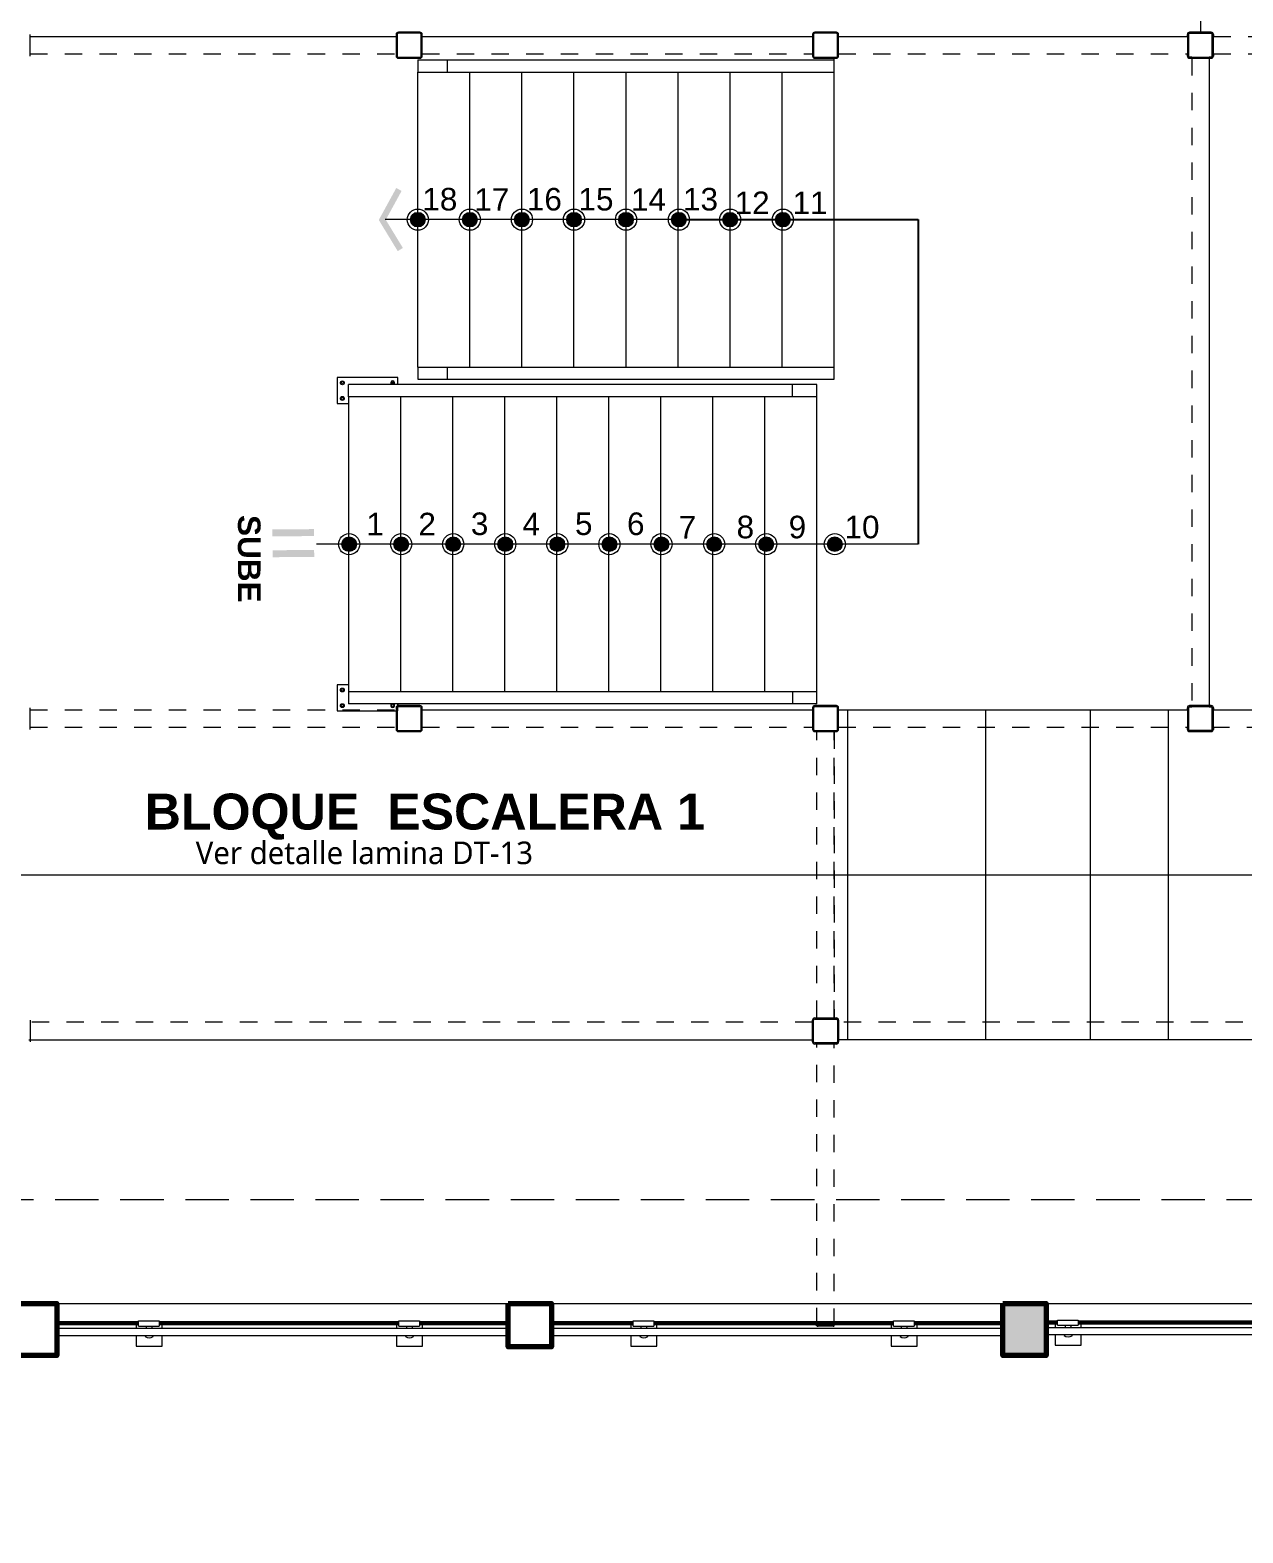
# Model space of a CAD drawing. Header units: metres. Extents: x 28 to 148, y 23 to 113.
# Drawn here: x 123.27 to 130.26, y 46.67 to 55.33 of the extents above; entities that cross this region are included whole.
import ezdxf
from ezdxf.enums import TextEntityAlignment as Align

# ---------------------------------------------------------------- set-up
doc = ezdxf.new("R2010")
doc.units = ezdxf.units.M
doc.linetypes.add('DASHED2', pattern=[0.375, 0.25, -0.125])
doc.linetypes.add('HIDDEN2', pattern=[0.1875, 0.125, -0.0625])
for name, color, linetype, lineweight in [('A-FLOR-HRAL', 11, 'Continuous', 9), ('A-TRAZO', 7, 'Continuous', 5), ('COLUMNAS 50', 32, 'Continuous', 70), ('flechas', 180, 'Continuous', 15), ('GRAFO 0 BLANCO', 7, 'Continuous', 0), ('GRAFO00', 7, 'Continuous', 0), ('Letras El', 9, 'Continuous', 5), ('letras sr', 7, 'Continuous', 5), ('MK-LINEAS GENERALES', 7, 'Continuous', 0), ('proyecciones', 1, 'DASHED2', 5), ('Structural - Bearing_Pen_No__20', 1, 'Continuous', 0), ('TEXTOS-SUBTITULO', 7, 'Continuous', 30)]:
    doc.layers.add(name, color=color, linetype=linetype, lineweight=lineweight)
doc.layers.add('Proyección de Vigueta de metal', color=40, linetype='HIDDEN2')
doc.layers.add('TRANSPARENTE', color=7, linetype='Continuous', true_color=0x949699)
doc.styles.add('Generales', font='trebuc.ttf', dxfattribs={"height": 0.1})
doc.styles.add('TURBO_BASS', font='swisseb.ttf')
doc.styles.add('TURBO_NPT', font='sanssb__.ttf')

# ---------------------------------------------------------------- blocks, each defined once
blk = doc.blocks.new('Barandilla - 50 x 12mm-V85-Nivel 2')
at = {"layer": 'A-FLOR-HRAL'}
for p, q in [((-26.65598413562243, 93.00350822437645), (-88.00000000000932, 93.00350822438354)), ((-88.00000000000932, 93.00350822438354), (-88.00000000001796, 18.21820814453502)), ((34.14173290303831, 93.00350822436941), (13.10426536048715, 93.00350822437184)), ((-88.00000000001796, 18.21820814453502), (-88.0000000000266, -56.56709193536628)), ((24.92408932763253, 2.559974571989083), (25.07591067237265, 33.55960280011573)), ((27.00000000001878, 79.3610483492223), (57.00000000001877, 79.36104834921883)), ((27.00000000001878, 79.3610483492223), (27.00000000000502, -39.6355106011893)), ((57.00000000001877, 79.36104834921883), (57.00000000000501, -39.63551060119276)), ((-88.0000000000266, -56.56709193536628), (-26.6167967153703, -56.56709193537098)), ((13.06507794025701, -56.56709193537402), (34.1417329030423, -56.56709193537563)), ((57.00000000000501, -39.63551060119276), (27.00000000000502, -39.6355106011893))]:
    blk.add_line(p, q, dxfattribs=at)
for centre, radius, start, end in [((-0.5706645103747868, 18.18502156444442), 39.42902882610482, 144.0345375688887, 215.4042522977512), ((-19.28840541889522, -77.8210498320877), 119.8909601388826, 93.5201041311011, 96.3186679859427), ((-18.34714648741117, 114.3698242009999), 119.8909601388827, 285.3047837590424, 291.1568047317177), ((-19.28840541889522, -77.8210498320877), 119.8909601388825, 68.28198513490644, 74.21915454887831), ((-18.34714648741117, 114.3698242009999), 119.8909601388826, 263.1201218806851, 266.0321849932859)]:
    blk.add_arc(centre, radius, start, end, dxfattribs=at)
blk = doc.blocks.new('Barandilla - 50 x 12mm-V8-Nivel 2')
at = {"layer": 'A-FLOR-HRAL'}
for p, q in [((-26.77585938754871, 93.00350822437646), (-88.00000000000932, 93.00350822438354)), ((-88.00000000000932, 93.00350822438354), (-88.00000000001796, 18.21820814453502)), ((34.14173290304679, 93.00350822436941), (13.22414061245579, 93.00350822437183)), ((-88.00000000001796, 18.21820814453502), (-88.0000000000266, -56.56709193536628)), ((24.92408932763253, 2.559974571989083), (25.07591067237265, 33.55960280011573)), ((27.00000000001878, 79.3610483492223), (57.00000000001877, 79.36104834921883)), ((27.00000000001878, 79.3610483492223), (27.00000000000502, -39.6355106011893)), ((57.00000000001877, 79.36104834921883), (57.00000000000501, -39.63551060119276)), ((-88.0000000000266, -56.56709193536628), (-26.77585938754689, -56.56709193537096)), ((13.22414061245902, -56.56709193537402), (34.14173290305077, -56.56709193537563)), ((57.00000000000501, -39.63551060119276), (27.00000000000502, -39.6355106011893))]:
    blk.add_line(p, q, dxfattribs=at)
for centre, radius, start, end in [((-0.5706645103747868, 18.18502156444442), 39.42902882610482, 144.0345375688887, 215.4042522977512), ((-19.28840541889522, -77.8210498320877), 119.8909601388826, 93.58403373800627, 96.3186679859427), ((-18.34714648741117, 114.3698242009999), 119.8909601388826, 285.3761058525774, 291.1568047317177), ((-19.28840541889522, -77.8210498320877), 119.8909601388825, 68.28198513490644, 74.15247126397308), ((-18.34714648741117, 114.3698242009999), 119.8909601388826, 263.1201218806851, 265.9624964592715)]:
    blk.add_arc(centre, radius, start, end, dxfattribs=at)
blk = doc.blocks.new('Barandilla - Barandilla-616930-Nivel 2')
at = {"layer": 'A-FLOR-HRAL'}
for p, q in [((114090.5938314789, 39587.95980151019), (113619.4113429827, 39587.95980151019)), ((114090.5938314789, 39579.95980151019), (113619.4113429827, 39579.95980151019)), ((114090.5938314789, 39578.3998015102), (113619.4113429827, 39578.3998015102)), ((115590.5938314789, 39587.95980151019), (114209.5903904293, 39587.95980151019)), ((115590.5938314789, 39579.95980151018), (114209.5903904293, 39579.95980151019)), ((115590.5938314789, 39578.39980151019), (114209.5903904293, 39578.3998015102)), ((116220.4984166736, 39587.95980151019), (115709.5903904293, 39587.95980151019)), ((116220.4984166736, 39579.95980151018), (115709.5903904293, 39579.95980151018)), ((116220.4984166736, 39578.39980151019), (115709.5903904293, 39578.39980151019)), ((114090.5938314789, 39570.43980151019), (113619.4113429827, 39570.43980151019)), ((116220.4984166737, 39549.52220921964), (113619.4113429828, 39549.52220921966)), ((113619.4113429828, 39509.52220921965), (116220.4984166737, 39509.52220921963)), ((115590.5938314789, 39570.43980151018), (114209.5903904293, 39570.43980151019)), ((116220.4984166736, 39570.43980151018), (115709.5903904293, 39570.43980151018))]:
    blk.add_line(p, q, dxfattribs=at)
at = {"rotation": 89.9999999999998}
for name, p in [('Barandilla - 50 x 12mm-V85-Nivel 2', (114169.9548798281, 39536.29806860715)), ('Barandilla - 50 x 12mm-V8-Nivel 2', (115669.9548798281, 39536.29806860714))]:
    blk.add_blockref(name, p, dxfattribs=at)
blk = doc.blocks.new('Barandilla - 50 x 12mm-V86-Nivel 2')
at = {"layer": 'A-FLOR-HRAL'}
for p, q in [((-26.65608331315879, 93.00350822437645), (-88.00000000000932, 93.00350822438354)), ((-88.00000000000932, 93.00350822438354), (-88.00000000001796, 18.21820814453502)), ((34.14173290303831, 93.00350822436941), (13.10436453804042, 93.00350822437184)), ((-88.00000000001796, 18.21820814453502), (-88.0000000000266, -56.56709193536628)), ((24.92408932763253, 2.559974571989083), (25.07591067237265, 33.55960280011573)), ((27.00000000001878, 79.3610483492223), (57.00000000001877, 79.36104834921883)), ((27.00000000001878, 79.3610483492223), (27.00000000000502, -39.6355106011893)), ((57.00000000001877, 79.36104834921883), (57.00000000000501, -39.63551060119276)), ((-88.0000000000266, -56.56709193536628), (-26.61687829627158, -56.56709193537098)), ((13.06515952114133, -56.56709193537402), (34.14173290304229, -56.56709193537563)), ((57.00000000000501, -39.63551060119276), (27.00000000000502, -39.6355106011893))]:
    blk.add_line(p, q, dxfattribs=at)
for centre, radius, start, end in [((-0.5706645103747868, 18.18502156444442), 39.42902882610482, 144.0345375688887, 215.4042522977512), ((-19.28840541889522, -77.8210498320877), 119.8909601388826, 93.52014873391148, 96.3186679859427), ((-18.34714648741117, 114.3698242009999), 119.8909601388827, 285.3048273326804, 291.1568047317177), ((-19.28840541889522, -77.8210498320877), 119.8909601388825, 68.28198513490644, 74.21910870752379), ((-18.34714648741117, 114.3698242009999), 119.8909601388826, 263.1201218806851, 266.0321429817599)]:
    blk.add_arc(centre, radius, start, end, dxfattribs=at)
blk = doc.blocks.new('Barandilla - Barandilla-617001-Nivel 2')
at = {"layer": 'A-FLOR-HRAL'}
for p, q in [((116941.0971732319, 39587.95980151019), (116470.4984166736, 39587.95980151019)), ((116941.0971732319, 39579.95980151019), (116470.4984166736, 39579.95980151019)), ((116941.0971732319, 39578.3998015102), (116470.4984166736, 39578.3998015102)), ((118441.0971732319, 39587.95980151019), (117060.0937321823, 39587.95980151019)), ((118441.0971732319, 39579.95980151018), (117060.0937321823, 39579.95980151019)), ((118441.0971732319, 39578.39980151019), (117060.0937321823, 39578.3998015102)), ((119070.4180264886, 39587.95980151019), (118560.0937321823, 39587.95980151019)), ((119070.4180264886, 39579.95980151018), (118560.0937321823, 39579.95980151018)), ((119070.4180264886, 39578.39980151019), (118560.0937321823, 39578.39980151019)), ((116941.0971732319, 39570.43980151019), (116470.4984166736, 39570.43980151019)), ((119070.4180264888, 39549.52220921964), (116470.4984166737, 39549.52220921966)), ((116470.4984166737, 39509.52220921965), (119070.4180264888, 39509.52220921963)), ((118441.0971732319, 39570.43980151018), (117060.0937321823, 39570.43980151019)), ((119070.4180264886, 39570.43980151018), (118560.0937321823, 39570.43980151018))]:
    blk.add_line(p, q, dxfattribs=at)
at = {"rotation": 89.9999999999998}
for name, p in [('Barandilla - 50 x 12mm-V86-Nivel 2', (117020.4582215811, 39536.29806860715)), ('Barandilla - 50 x 12mm-V8-Nivel 2', (118520.4582215811, 39536.29806860714))]:
    blk.add_blockref(name, p, dxfattribs=at)
blk = doc.blocks.new('Barandilla - 50 x 12mm-V87-Nivel 2')
at = {"layer": 'A-FLOR-HRAL'}
for p, q in [((-26.75592566503378, 93.00350822437645), (-88.00000000000932, 93.00350822438354)), ((-88.00000000000932, 93.00350822438354), (-88.00000000001796, 18.21820814453502)), ((34.14173290303831, 93.00350822436941), (13.20420688993239, 93.00350822437183)), ((-88.00000000001796, 18.21820814453502), (-88.0000000000266, -56.56709193536628)), ((24.92408932763253, 2.559974571989083), (25.07591067237265, 33.55960280011573)), ((27.00000000001878, 79.3610483492223), (57.00000000001877, 79.36104834921883)), ((27.00000000001878, 79.3610483492223), (27.00000000000502, -39.6355106011893)), ((57.00000000001877, 79.36104834921883), (57.00000000000501, -39.63551060119276)), ((-88.0000000000266, -56.56709193536628), (-26.6990060356264, -56.56709193537097)), ((13.14728726053008, -56.56709193537402), (34.1417329030423, -56.56709193537563)), ((57.00000000000501, -39.63551060119276), (27.00000000000502, -39.6355106011893))]:
    blk.add_line(p, q, dxfattribs=at)
for centre, radius, start, end in [((-0.5706645103747868, 18.18502156444442), 39.42902882610482, 144.0345375688887, 215.4042522977512), ((-19.28840541889522, -77.8210498320877), 119.8909601388826, 93.5650505880127, 96.3186679859427), ((-18.34714648741117, 114.3698242009999), 119.8909601388826, 285.3486943637657, 291.1568047317177), ((-19.28840541889522, -77.8210498320877), 119.8909601388825, 68.28198513490644, 74.17296150067632), ((-18.34714648741117, 114.3698242009999), 119.8909601388826, 263.1201218806851, 265.9898498555262)]:
    blk.add_arc(centre, radius, start, end, dxfattribs=at)
blk = doc.blocks.new('Barandilla - Barandilla-617072-Nivel 2')
at = {"layer": 'A-FLOR-HRAL'}
for p, q in [((119386.4413411098, 39592.95980151018), (119320.4180264886, 39592.95980151018)), ((119386.4413411098, 39584.95980151017), (119320.4180264886, 39584.95980151017)), ((119386.4413411098, 39583.39980151018), (119320.4180264886, 39583.39980151018)), ((119386.4413411098, 39575.43980151017), (119320.4180264886, 39575.43980151017)), ((120886.4413411098, 39592.95980151017), (119505.4379000602, 39592.95980151018)), ((120886.4413411098, 39584.95980151017), (119505.4379000602, 39584.95980151017)), ((120886.4413411098, 39583.39980151017), (119505.4379000602, 39583.39980151018)), ((120886.4413411098, 39575.43980151016), (119505.4379000602, 39575.43980151017)), ((121111.1867524294, 39592.95980151017), (121005.4379000602, 39592.95980151017)), ((121111.1867524294, 39584.95980151017), (121005.4379000602, 39584.95980151017)), ((121111.1867524294, 39583.39980151017), (121005.4379000602, 39583.39980151017)), ((121111.1867524294, 39575.43980151016), (121005.4379000602, 39575.43980151016)), ((121111.1867524296, 39554.52220921964), (119320.4180264888, 39554.52220921964)), ((119320.4180264888, 39514.52220921963), (121111.1867524296, 39514.52220921961))]:
    blk.add_line(p, q, dxfattribs=at)
at = {"rotation": 89.99999999999972}
for name, p in [('Barandilla - 50 x 12mm-V87-Nivel 2', (119465.802389459, 39541.29806860713)), ('Barandilla - 50 x 12mm-V8-Nivel 2', (120965.802389459, 39541.29806860712))]:
    blk.add_blockref(name, p, dxfattribs=at)
blk = doc.blocks.new('SW_CENTERMARKSYMBOL_0')
at = {"color": 0, "linetype": 'Continuous', "lineweight": 0}
for p, q in [((-0.09999999999998899, 0), (-0.1849247999999859, 0)), ((0, 0), (-0.04999999999999449, 0)), ((0, 0.1000000000001), (0, 0.1849247999999859)), ((0, 0), (0, 0.04999999999999449)), ((0, 0), (0, -0.04999999999999449)), ((0, 0), (0.04999999999999449, 0)), ((0.09999999999998899, 0), (0.1849247999999859, 0)), ((0, -0.09999999999998899), (0, -0.1849247999999859))]:
    blk.add_line(p, q, dxfattribs=at)

msp = doc.modelspace()

# ---------------------------------------------------------------- hatches: boundary and pattern name
at = {"layer": 'flechas'}
for points in [[(125.5356266243202, 54.26307712569557, -1), (125.476494199534, 54.20341678689117, -1)], [(125.5358688148217, 54.20365879851731, -1), (125.4762520062859, 54.26283511128456, -1)], [(125.8358688483075, 54.20365879851731, -1), (125.7762520397717, 54.26283511128456, -1)], [(125.835626657806, 54.26307712569557, -1), (125.7764942330198, 54.20341678689117, -1)], [(126.1356267884706, 54.26307712569557, -1), (126.0764943636844, 54.20341678689117, -1)], [(126.1358689789721, 54.20365879851731, -1), (126.0762521704363, 54.26283511128456, -1)], [(126.4356267095877, 54.26307712569557, -1), (126.3764942848015, 54.20341678689117, -1)], [(126.4358689000892, 54.20365879851731, -1), (126.3762520915534, 54.26283511128456, -1)], [(126.7356266311704, 54.26307712569557, -1), (126.6764942063842, 54.20341678689117, -1)], [(126.7358688216718, 54.20365879851731, -1), (126.676252013136, 54.26283511128456, -1)], [(127.0403633885765, 54.26307712569557, -1), (126.9812309637903, 54.20341678689117, -1)], [(127.0406055790779, 54.20365879851731, -1), (126.9809887705421, 54.26283511128456, -1)], [(127.3356266829522, 54.26307712569557, -1), (127.276494258166, 54.20341678689117, -1)], [(127.3358688734536, 54.20365879851731, -1), (127.2762520649179, 54.26283511128456, -1)], [(127.6396304025552, 54.26307712569557, -1), (127.580497977769, 54.20341678689117, -1)], [(127.6398725930567, 54.20365879851731, -1), (127.5802557845209, 54.26283511128456, -1)], [(125.1398913679027, 52.33365876115249, -1), (125.0802745593669, 52.39283507391974, -1)], [(125.1396491774012, 52.39307708833076, -1), (125.080516752615, 52.33341674952635, -1)], [(125.4396491851828, 52.39307708833076, -1), (125.3805167603966, 52.33341674952635, -1)], [(125.4398913756842, 52.33365876115249, -1), (125.3802745671484, 52.39283507391974, -1)], [(125.7396493158474, 52.39307708833076, -1), (125.6805168910612, 52.33341674952635, -1)], [(125.7398915063488, 52.33365876115249, -1), (125.680274697813, 52.39283507391974, -1)], [(126.0398914274659, 52.33365876115249, -1), (125.9802746189301, 52.39283507391974, -1)], [(126.0396492369645, 52.39307708833076, -1), (125.9805168121783, 52.33341674952635, -1)], [(126.3396491585471, 52.39307708833076, -1), (126.2805167337609, 52.33341674952635, -1)], [(126.3398913490486, 52.33365876115249, -1), (126.2802745405128, 52.39283507391974, -1)], [(126.6396492892119, 52.39307708833076, -1), (126.5805168644257, 52.33341674952635, -1)], [(126.6398914797134, 52.33365876115249, -1), (126.5802746711776, 52.39283507391974, -1)], [(126.9396492103289, 52.39307708833076, -1), (126.8805167855427, 52.33341674952635, -1)], [(126.9398914008304, 52.33365876115249, -1), (126.8802745922946, 52.39283507391974, -1)], [(127.2436530491414, 52.39307708833076, -1), (127.1845206243552, 52.33341674952635, -1)], [(127.2438952396428, 52.33365876115249, -1), (127.184278431107, 52.39283507391974, -1)], [(127.5436568201891, 52.39307708833076, -1), (127.4845243954029, 52.33341674952635, -1)], [(127.5438990106906, 52.33365876115249, -1), (127.4842822021548, 52.39283507391974, -1)], [(127.9388976091954, 52.39307708833076, -1), (127.8797651844092, 52.33341674952635, -1)], [(127.9391397996968, 52.33365876115249, -1), (127.879522991161, 52.39283507391974, -1)]]:
    msp.add_hatch(color=256, dxfattribs=at).paths.add_polyline_path(points)
h = msp.add_hatch(color=256, dxfattribs=at)
h.paths.add_polyline_path([(124.6687676006967, 52.28823592291963), (124.6684559729297, 52.3282347087632), (124.9084486899528, 52.33010446607085), (124.9087603158567, 52.29010568020806)])
h.paths.add_polyline_path([(124.6678327192581, 52.40823228047077), (124.6675210952164, 52.44823106635334), (124.9075138122392, 52.45010082366065), (124.9078254362813, 52.41010203777842)])
h = msp.add_hatch(color=256, dxfattribs=at)
h.paths.add_polyline_path([(124.6687676006967, 52.28823592291963), (124.6684559729297, 52.3282347087632), (124.9084486899528, 52.33010446607085), (124.9087603158567, 52.29010568020806)])
h.paths.add_polyline_path([(124.6678327192581, 52.40823228047077), (124.6675210952164, 52.44823106635334), (124.9075138122392, 52.45010082366065), (124.9078254362813, 52.41010203777842)])
at = {"layer": 'GRAFO 0 BLANCO', "true_color": 0x939598}
h = msp.add_hatch(color=252, dxfattribs=at)
h.dxf.hatch_style = 1
h.paths.add_polyline_path([(128.8767266711137, 47.98824644305805), (129.1267266711137, 47.98824644305805), (129.1267266711137, 47.68824644305809), (128.8767266711137, 47.68824644305809)])
h.paths.add_polyline_path([(132.9583954475652, 47.98824644305805), (133.2083954475652, 47.98824644305805), (133.2083954475652, 47.68824644305809), (132.9583954475652, 47.68824644305809)])
h.paths.add_polyline_path([(132.9583387462674, 45.4904911936093), (133.2083387462674, 45.4904911936093), (133.2083387462674, 45.09049119360927), (132.9583387462674, 45.09049119360927)])
h.paths.add_polyline_path([(128.8766680349353, 45.4904911936093), (129.1266680349353, 45.4904911936093), (129.1266680349353, 45.09049119360927), (128.8766680349353, 45.09049119360927)])
at = {"layer": 'GRAFO00'}
msp.add_hatch(color=256, dxfattribs=at).paths.add_polyline_path([(125.3817878506571, 54.41565039667353), (125.4124894543035, 54.39884528942031), (125.3213612438118, 54.23236125497164), (125.4199765444317, 54.07019989333889), (125.3900720937353, 54.0520140779476), (125.2809572107001, 54.23144078232514)])

# ---------------------------------------------------------------- linework, layer by layer
for p, q in [((127.0108158952401, 54.23324695629316), (128.3893878120329, 54.23324695629316)), ((128.3893878120329, 54.23324695629316), (128.3893878120329, 52.36324691892834))]:
    msp.add_line(p, q)
at = {"layer": 'A-TRAZO'}
for p, q in [((128.3893878120328, 54.23324695629316), (125.3177985228274, 54.23324695629316)), ((128.3893878120329, 52.36324691892834), (124.9218210502041, 52.36324691892834))]:
    msp.add_line(p, q, dxfattribs=at)
at = {"layer": 'COLUMNAS 50', "linetype": 'Continuous'}
for points in [[(123.1757199876072, 47.9882464430581), (123.4257199876072, 47.9882464430581), (123.4257199876072, 47.68824644305815), (123.1757199876072, 47.68824644305815), (123.1757199876072, 47.9882464430581)], [(126.0268376983998, 47.9882464430581), (126.2768376983998, 47.9882464430581), (126.2768376983998, 47.7382464430581), (126.0268376983998, 47.7382464430581), (126.0268376983998, 47.9882464430581)], [(128.8767266711137, 47.9882464430581), (129.1267266711137, 47.9882464430581), (129.1267266711137, 47.68824644305815), (128.8767266711137, 47.68824644305815), (128.8767266711137, 47.9882464430581)]]:
    msp.add_lwpolyline(points, dxfattribs=at)
at = {"layer": 'flechas'}
for centre, radius in [((125.5060604119271, 54.23324695629314), 0.06095094523494406), ((125.5060604119271, 54.23324695629314), 0.042), ((125.5060604119271, 54.23324695629314), 0.042), ((125.5060604119271, 54.23324695629314), 0.042), ((125.5060604119271, 54.23324695629314), 0.042), ((125.8060604454129, 54.23324695629314), 0.06095094523494406), ((125.8060604454129, 54.23324695629314), 0.042), ((125.8060604454129, 54.23324695629314), 0.042), ((125.8060604454129, 54.23324695629314), 0.042), ((125.8060604454129, 54.23324695629314), 0.042), ((126.1060605760775, 54.23324695629314), 0.06095094523494406), ((126.1060605760775, 54.23324695629314), 0.042), ((126.1060605760775, 54.23324695629314), 0.042), ((126.1060605760775, 54.23324695629314), 0.042), ((126.1060605760775, 54.23324695629314), 0.042), ((126.4060604971946, 54.23324695629314), 0.06095094523494406), ((126.4060604971946, 54.23324695629314), 0.042), ((126.4060604971946, 54.23324695629314), 0.042), ((126.4060604971946, 54.23324695629314), 0.042), ((126.4060604971946, 54.23324695629314), 0.042), ((126.7060604187773, 54.23324695629314), 0.06095094523494406), ((126.7060604187773, 54.23324695629314), 0.042), ((126.7060604187773, 54.23324695629314), 0.042), ((126.7060604187773, 54.23324695629314), 0.042), ((126.7060604187773, 54.23324695629314), 0.042), ((127.0107971761834, 54.23324695629314), 0.06095094523494406), ((127.0107971761834, 54.23324695629314), 0.042), ((127.0107971761834, 54.23324695629314), 0.042), ((127.0107971761834, 54.23324695629314), 0.042), ((127.0107971761834, 54.23324695629314), 0.042), ((127.3060604705591, 54.23324695629314), 0.06095094523494406), ((127.3060604705591, 54.23324695629314), 0.042), ((127.3060604705591, 54.23324695629314), 0.042), ((127.3060604705591, 54.23324695629314), 0.042), ((127.3060604705591, 54.23324695629314), 0.042), ((127.6100641901621, 54.23324695629314), 0.06095094523494406), ((127.6100641901621, 54.23324695629314), 0.042), ((127.6100641901621, 54.23324695629314), 0.042), ((127.6100641901621, 54.23324695629314), 0.042), ((127.6100641901621, 54.23324695629314), 0.042), ((125.1100829650081, 52.36324691892833), 0.06095094523494406), ((125.1100829650081, 52.36324691892833), 0.042), ((125.1100829650081, 52.36324691892833), 0.042), ((125.1100829650081, 52.36324691892833), 0.042), ((125.1100829650081, 52.36324691892833), 0.042), ((125.4100829727897, 52.36324691892833), 0.06095094523494406), ((125.4100829727897, 52.36324691892833), 0.042), ((125.4100829727897, 52.36324691892833), 0.042), ((125.4100829727897, 52.36324691892833), 0.042), ((125.4100829727897, 52.36324691892833), 0.042), ((125.7100831034543, 52.36324691892833), 0.06095094523494406), ((125.7100831034543, 52.36324691892833), 0.042), ((125.7100831034543, 52.36324691892833), 0.042), ((125.7100831034543, 52.36324691892833), 0.042), ((125.7100831034543, 52.36324691892833), 0.042), ((126.0100830245714, 52.36324691892833), 0.06095094523494406), ((126.0100830245714, 52.36324691892833), 0.042), ((126.0100830245714, 52.36324691892833), 0.042), ((126.0100830245714, 52.36324691892833), 0.042), ((126.0100830245714, 52.36324691892833), 0.042), ((126.310082946154, 52.36324691892833), 0.06095094523494406), ((126.310082946154, 52.36324691892833), 0.042), ((126.310082946154, 52.36324691892833), 0.042), ((126.310082946154, 52.36324691892833), 0.042), ((126.310082946154, 52.36324691892833), 0.042), ((126.6100830768188, 52.36324691892833), 0.06095094523494406), ((126.6100830768188, 52.36324691892833), 0.042), ((126.6100830768188, 52.36324691892833), 0.042), ((126.6100830768188, 52.36324691892833), 0.042), ((126.6100830768188, 52.36324691892833), 0.042), ((126.9100829979358, 52.36324691892833), 0.06095094523494406), ((126.9100829979358, 52.36324691892833), 0.042), ((126.9100829979358, 52.36324691892833), 0.042), ((126.9100829979358, 52.36324691892833), 0.042), ((126.9100829979358, 52.36324691892833), 0.042), ((127.2140868367483, 52.36324691892833), 0.06095094523494406), ((127.2140868367483, 52.36324691892833), 0.042), ((127.2140868367483, 52.36324691892833), 0.042), ((127.2140868367483, 52.36324691892833), 0.042), ((127.2140868367483, 52.36324691892833), 0.042), ((127.514090607796, 52.36324691892833), 0.06095094523494406), ((127.514090607796, 52.36324691892833), 0.042), ((127.514090607796, 52.36324691892833), 0.042), ((127.514090607796, 52.36324691892833), 0.042), ((127.514090607796, 52.36324691892833), 0.042), ((127.9093313968023, 52.36324691892833), 0.06095094523494406), ((127.9093313968023, 52.36324691892833), 0.042), ((127.9093313968023, 52.36324691892833), 0.042), ((127.9093313968023, 52.36324691892833), 0.042), ((127.9093313968023, 52.36324691892833), 0.042)]:
    msp.add_circle(centre, radius, dxfattribs=at)
at = {"layer": 'GRAFO 0 BLANCO'}
for p, q in [((123.2710829834327, 55.28824709684179), (125.3810829665066, 55.28824709684179)), ((125.5310829446818, 55.28824709684179), (127.7810829153331, 55.28824709684179)), ((127.9310830127175, 55.28824709684179), (129.9410830302095, 55.28824709684179)), ((130.0660830318903, 55.16324709516047), (130.0660830318903, 51.42694693410161)), ((125.5310829446818, 51.40824693022611), (127.7810829153331, 51.40824693022611)), ((127.9310830127175, 51.40824693022611), (129.9473830028284, 51.40824693022611)), ((130.0847831549751, 51.40824693022611), (133.261082769678, 51.40824693022611)), ((122.9322243290291, 50.45824686976776), (133.7631417315661, 50.45824686976776)), ((123.2647828916046, 49.50824680930899), (127.7810829153331, 49.50824680930899)), ((133.261082769678, 49.50824680930899), (127.9310830127175, 49.50824680930898))]:
    msp.add_line(p, q, dxfattribs=at)
at = {"layer": 'GRAFO 0 BLANCO', "color": 251, "true_color": 0x636466}
for p, q in [((127.9826555915741, 51.40824693022611), (127.9826555915741, 49.50824680930899)), ((128.7773353629387, 51.40824693022611), (128.7773353629387, 49.50824680930899)), ((129.3802274154749, 51.40824693022611), (129.3802274154749, 49.50824680930899)), ((129.8311241031476, 51.40824693022611), (129.8311241031476, 49.50824680930899))]:
    msp.add_line(p, q, dxfattribs=at)
at = {"layer": 'GRAFO 0 BLANCO'}
msp.add_lwpolyline([(93.26644945877234, 47.9882464430581), (133.208395447565, 47.9882464430581), (133.2083387419155, 38.99633395044057), (93.26642275851219, 38.9963339504308), (93.26644945877234, 47.9882464430581)], dxfattribs=at)
at = {"layer": 'GRAFO00', "color": 252, "linetype": 'DASHED2', "lineweight": 0}
msp.add_lwpolyline([(92.66642275866235, 48.58824644306802), (133.8083687474553, 48.58824644306802), (133.8083687474553, 38.29633395044053), (92.66642275866235, 38.29633395044053)], close=True, dxfattribs=at)
at = {"layer": 'MK-LINEAS GENERALES', "color": 7, "linetype": 'Continuous'}
for p, q in [((123.2710829834327, 55.17584704039868), (123.2710829834327, 55.300647008889)), ((125.3810829665066, 55.300647008889), (125.3810829665066, 55.19464706086907)), ((125.3873829689278, 55.300647008889), (125.3873829689278, 55.19464706086907)), ((125.518482999444, 55.31324695412641), (125.393682971349, 55.31324695412641)), ((125.518482999444, 55.30694698150793), (125.393682971349, 55.30694698150793)), ((125.5247829720628, 55.17584704039868), (125.5247829720628, 55.300647008889)), ((125.5310829446818, 55.17584704039868), (125.5310829446818, 55.300647008889)), ((127.7810829153331, 55.300647008889), (127.7810829153331, 55.19464706086907)), ((127.787382887952, 55.300647008889), (127.787382887952, 55.19464706086907)), ((127.9184830674798, 55.31324695412641), (127.7936830989894, 55.31324695412641)), ((127.9184830674798, 55.30694698150793), (127.7936830989894, 55.30694698150793)), ((127.9247830400986, 55.17584704039868), (127.9247830400986, 55.300647008889)), ((127.9310830127175, 55.17584704039868), (127.9310830127175, 55.300647008889)), ((129.9410830302095, 55.28824709684179), (129.9410830302095, 55.300647008889)), ((129.9473830028284, 55.28824709684179), (129.9473830028284, 55.300647008889)), ((129.9536829754473, 55.31324695412641), (130.0784831823561, 55.31324695412641)), ((129.9536829754473, 55.30694698150793), (130.0784831823561, 55.30694698150793)), ((130.0847831549751, 55.300647008889), (130.0847831549751, 55.28824709684179)), ((130.0910831275939, 55.300647008889), (130.0910831275939, 55.28824709684179)), ((125.3810829665066, 55.19464706086907), (125.3810829665066, 55.17584704039868)), ((125.3873829689278, 55.19464706086907), (125.3873829689278, 55.17584704039868)), ((125.393682971349, 55.1695470677798), (125.518482999444, 55.1695470677798)), ((125.393682971349, 55.16324709516047), (125.518482999444, 55.16324709516047)), ((127.7810829153331, 55.19464706086907), (127.7810829153331, 55.17584704039868)), ((127.787382887952, 55.19464706086907), (127.787382887952, 55.17584704039868)), ((127.7936830989894, 55.1695470677798), (127.9184830674798, 55.1695470677798)), ((127.7936830989894, 55.16324709516047), (127.9184830674798, 55.16324709516047)), ((129.9410830302095, 55.17584704039868), (129.9410830302095, 55.18824695244595)), ((129.9473830028284, 55.17584704039868), (129.9473830028284, 55.18824695244595)), ((129.9660831259131, 55.1695470677798), (129.9536829754473, 55.1695470677798)), ((129.9660831259131, 55.16324709516047), (129.9536829754473, 55.16324709516047)), ((130.0784831823561, 55.1695470677798), (130.0660830318903, 55.1695470677798)), ((130.0784831823561, 55.16324709516047), (130.0660830318903, 55.16324709516047)), ((130.0847831549751, 55.18824695244595), (130.0847831549751, 55.17584704039868)), ((130.0910831275939, 55.18824695244595), (130.0910831275939, 55.17584704039868)), ((125.5060604374845, 53.38324666857898), (125.5060604374845, 55.08324685833114)), ((125.5060829681873, 55.08324685833114), (125.5060604374845, 55.08324685833114)), ((125.5060829681873, 55.15324686614444), (125.5060829681873, 55.08324685833114)), ((125.5060829681873, 55.15324686614444), (125.6760829871627, 55.15324686614444)), ((125.5060829681873, 55.08324685833114), (125.6760829871627, 55.08324685833114)), ((125.6760829871627, 55.08324685833114), (125.6760829871627, 55.15324686614444)), ((125.6760829871627, 55.15324686614444), (127.9060832360727, 55.15324686614444)), ((125.6760829871627, 55.08324685833114), (127.9060832360727, 55.08324685833114)), ((125.8060604709702, 53.38324666857898), (125.8060604709702, 55.08324685833114)), ((125.8060642260874, 53.38324666857898), (125.8060642260874, 55.08324685833114)), ((126.1060642595731, 53.38324666857898), (126.1060642595731, 55.08324685833114)), ((126.1060680146903, 53.38324666857898), (126.1060680146903, 55.08324685833114)), ((126.4060680481758, 53.38324666857898), (126.4060680481758, 55.08324685833114)), ((126.406071803293, 53.38324666857898), (126.406071803293, 55.08324685833114)), ((126.7060718367787, 53.38324666857898), (126.7060718367787, 55.08324685833114)), ((126.7060755918959, 53.38324666857898), (126.7060755918959, 55.08324685833114)), ((127.0060756253814, 53.38324666857898), (127.0060756253814, 55.08324685833114)), ((127.0060793804986, 53.38324666857898), (127.0060793804986, 55.08324685833114)), ((127.3060794139843, 53.38324666857898), (127.3060794139843, 55.08324685833114)), ((127.3060831691015, 53.38324666857898), (127.3060831691015, 55.08324685833114)), ((127.606083202587, 53.38324666857898), (127.606083202587, 55.08324685833114)), ((127.9060832360727, 55.08324685833114), (127.9060832360727, 55.15324686614444)), ((127.9060832360727, 53.38324666857898), (127.9060832360727, 55.08324685833114)), ((125.5060829681873, 53.38324666857898), (125.5060604374845, 53.38324666857898)), ((125.5060829681873, 53.38324666857898), (125.5060829681873, 53.31324666076569)), ((125.5060829681873, 53.38324666857898), (125.6760829871627, 53.38324666857898)), ((125.6760829871627, 53.31324666076569), (125.6760829871627, 53.38324666857898)), ((125.6760829871627, 53.38324666857898), (127.9060832360727, 53.38324666857898)), ((127.9060832360727, 53.31324666076569), (127.9060832360727, 53.38324666857898)), ((125.0410829658088, 53.32324691783001), (125.0410829658088, 53.17324693965517)), ((125.3910829148836, 53.32324691783001), (125.0410829658088, 53.32324691783001)), ((125.1060829563512, 53.21324693383515), (125.1060829563512, 53.28324692365005)), ((127.6660825838687, 53.28324692365005), (125.1060829563512, 53.28324692365005)), ((125.3910829148836, 53.28324692365005), (125.3910829148836, 53.32324691783001)), ((125.5060829681873, 53.31324666076569), (125.6760829871627, 53.31324666076569)), ((125.6760829871627, 53.31324666076569), (127.9060832360727, 53.31324666076569)), ((127.6660825838687, 53.21324693383515), (127.6660825838687, 53.28324692365005)), ((127.8060825634986, 53.28324692365005), (127.6660825838687, 53.28324692365005)), ((127.8060825634986, 53.21324693383515), (127.8060825634986, 53.28324692365005)), ((125.0410829658088, 53.17324693965517), (125.1060829563512, 53.17324693965517)), ((125.1060829563512, 53.21324693383515), (125.1060829563512, 51.51324718118688)), ((125.4060829127011, 53.21324693383515), (125.1060829563512, 53.21324693383515)), ((125.4060829127011, 53.21324693383515), (125.4062208437153, 53.21324693383515)), ((125.4060829127011, 53.21324693383515), (125.4060829127011, 51.51324718118688)), ((125.7058389893477, 53.21324693383515), (125.4062208437153, 53.21324693383515)), ((125.7058389893477, 53.21324693383515), (125.7059769203624, 53.21324693383515)), ((125.7058389893477, 53.21324693383515), (125.7058389893477, 51.51324718118688)), ((126.0055950659948, 53.21324693383515), (125.7059769203624, 53.21324693383515)), ((126.0055950659948, 53.21324693383515), (126.0055950659948, 51.51324718118688)), ((126.0055950659948, 53.21324693383515), (126.0057329970091, 53.21324693383515)), ((126.3053511426415, 53.21324693383515), (126.0057329970091, 53.21324693383515)), ((126.3053511426415, 53.21324693383515), (126.3053511426415, 51.51324718118688)), ((126.3053511426415, 53.21324693383515), (126.305489073656, 53.21324693383515)), ((126.6051072192886, 53.21324693383515), (126.305489073656, 53.21324693383515)), ((126.6051072192886, 53.21324693383515), (126.6052451503031, 53.21324693383515)), ((126.6051072192886, 53.21324693383515), (126.6051072192886, 51.51324718118688)), ((126.9048632959352, 53.21324693383515), (126.6052451503031, 53.21324693383515)), ((126.9048632959352, 53.21324693383515), (126.9048632959352, 51.51324718118688)), ((126.9048632959352, 53.21324693383515), (126.9050012269497, 53.21324693383515)), ((127.2046193725823, 53.21324693383515), (126.9050012269497, 53.21324693383515)), ((127.2046193725823, 53.21324693383515), (127.2046193725823, 51.51324718118688)), ((127.2046193725823, 53.21324693383515), (127.2047573035966, 53.21324693383515)), ((127.5043754492292, 53.21324693383515), (127.2047573035966, 53.21324693383515)), ((127.5043754492292, 53.21324693383515), (127.5045133802435, 53.21324693383515)), ((127.5043754492292, 53.21324693383515), (127.5043754492292, 51.51324718118688)), ((127.6660825838687, 53.21324693383515), (127.5045133802435, 53.21324693383515)), ((127.8060825634986, 53.21324693383515), (127.6660825838687, 53.21324693383515)), ((127.8043754055789, 53.21324693383515), (127.8043754055789, 51.51324718118688)), ((125.0410829658088, 51.55324717536686), (125.0410829658088, 51.40324719719203)), ((125.1060829563512, 51.55324717536686), (125.0410829658088, 51.55324717536686)), ((125.4060829127011, 51.51324718118688), (125.1060829563512, 51.51324718118688)), ((125.1060829563512, 51.51324718118688), (125.1060829563512, 51.44324719137198)), ((127.6660825838687, 51.44324719137198), (125.1060829563512, 51.44324719137198)), ((125.3910829148836, 51.40324719719203), (125.3910829148836, 51.44324719137198)), ((125.3910829571043, 51.44324692712067), (125.3910829571043, 51.43297576518754)), ((125.4060829127011, 51.51324718118688), (125.4062208437153, 51.51324718118688)), ((125.7058389893477, 51.51324718118688), (125.4062208437153, 51.51324718118688)), ((125.7058389893477, 51.51324718118688), (125.7059769203624, 51.51324718118688)), ((126.0055950659948, 51.51324718118688), (125.7059769203624, 51.51324718118688)), ((126.0055950659948, 51.51324718118688), (126.0057329970091, 51.51324718118688)), ((126.3053511426415, 51.51324718118688), (126.0057329970091, 51.51324718118688)), ((126.3053511426415, 51.51324718118688), (126.305489073656, 51.51324718118688)), ((126.6051072192886, 51.51324718118688), (126.305489073656, 51.51324718118688)), ((126.6051072192886, 51.51324718118688), (126.6052451503031, 51.51324718118688)), ((126.9048632959352, 51.51324718118688), (126.6052451503031, 51.51324718118688)), ((126.9048632959352, 51.51324718118688), (126.9050012269497, 51.51324718118688)), ((127.2046193725823, 51.51324718118688), (126.9050012269497, 51.51324718118688)), ((127.2046193725823, 51.51324718118688), (127.2047573035966, 51.51324718118688)), ((127.5043754492292, 51.51324718118688), (127.2047573035966, 51.51324718118688)), ((127.5043754492292, 51.51324718118688), (127.5045133802435, 51.51324718118688)), ((127.6660825838687, 51.51324718118688), (127.5045133802435, 51.51324718118688)), ((127.8060825634986, 51.51324718118688), (127.6660825838687, 51.51324718118688)), ((127.6660825838687, 51.51324718118688), (127.6660825838687, 51.44324719137198)), ((127.8060825634986, 51.44324719137198), (127.6660825838687, 51.44324719137198)), ((127.8060825634986, 51.44324719137198), (127.8060825634986, 51.51324718118688)), ((123.2710829834327, 51.29584693338771), (123.2710829834327, 51.42064693168035)), ((125.0410829658088, 51.40324719719203), (125.3910829148836, 51.40324719719203)), ((125.3810829665066, 51.42064693168035), (125.3810829665066, 51.31464692405612)), ((125.3873829689278, 51.42064693168035), (125.3873829689278, 51.31464692405612)), ((125.518482999444, 51.43324693652241), (125.393682971349, 51.43324693652241)), ((125.518482999444, 51.42694693410161), (125.393682971349, 51.42694693410161)), ((125.5247829720628, 51.29584693338771), (125.5247829720628, 51.42064693168035)), ((125.5310829446818, 51.29584693338771), (125.5310829446818, 51.42064693168035)), ((127.7810829153331, 51.42064693168035), (127.7810829153331, 51.31464692405612)), ((127.787382887952, 51.42064693168035), (127.787382887952, 51.31464692405612)), ((127.9184830674798, 51.43324693652241), (127.7936830989894, 51.43324693652241)), ((127.9184830674798, 51.42694693410161), (127.7936830989894, 51.42694693410161)), ((127.9247830400986, 51.29584693338771), (127.9247830400986, 51.42064693168035)), ((127.9310830127175, 51.29584693338771), (127.9310830127175, 51.42064693168035)), ((129.9410830302095, 51.40824693022611), (129.9410830302095, 51.42064693168035)), ((129.9473830028284, 51.40824693022611), (129.9473830028284, 51.42064693168035)), ((129.9536829754473, 51.43324693652241), (129.9660831259131, 51.43324693652241)), ((129.9536829754473, 51.42694693410161), (129.9660831259131, 51.42694693410161)), ((130.0660830318903, 51.43324693652241), (130.0784831823561, 51.43324693652241)), ((130.0660830318903, 51.42694693410161), (130.0784831823561, 51.42694693410161)), ((130.0847831549751, 51.42064693168035), (130.0847831549751, 51.40824693022611)), ((130.0910831275939, 51.42064693168035), (130.0910831275939, 51.40824693022611)), ((125.3810829665066, 51.31464692405612), (125.3810829665066, 51.29584693338771)), ((125.3873829689278, 51.31464692405612), (125.3873829689278, 51.29584693338771)), ((125.393682971349, 51.28954693096645), (125.518482999444, 51.28954693096645)), ((125.393682971349, 51.28324692854525), (125.518482999444, 51.28324692854525)), ((127.7810829153331, 51.31464692405612), (127.7810829153331, 51.29584693338771)), ((127.787382887952, 51.31464692405612), (127.787382887952, 51.29584693338771)), ((127.7936830989894, 51.28954693096645), (127.9184830674798, 51.28954693096645)), ((127.7936830989894, 51.28324692854525), (127.9184830674798, 51.28324692854525)), ((129.9410830302095, 51.29584693338771), (129.9410830302095, 51.30824693484195)), ((129.9473830028284, 51.29584693338771), (129.9473830028284, 51.30824693484195)), ((130.0784831823561, 51.28954693096645), (129.9536829754473, 51.28954693096645)), ((130.0784831823561, 51.28324692854525), (129.9536829754473, 51.28324692854525)), ((130.0847831549751, 51.30824693484195), (130.0847831549751, 51.29584693338771)), ((130.0910831275939, 51.30824693484195), (130.0910831275939, 51.29584693338771)), ((123.2710829834327, 49.62064686575209), (123.2710829834327, 49.5146469177329)), ((127.7810829153331, 49.50824680930899), (127.7810829153331, 49.62064686575209)), ((127.787382887952, 49.50824680930899), (127.787382887952, 49.62064686575209)), ((127.7936830989894, 49.63324681099024), (127.8058124059457, 49.63324681099024)), ((127.7936830989894, 49.62694683837137), (127.8058124059457, 49.62694683837137)), ((127.8060710901075, 49.63324681099024), (127.9184830674798, 49.63324681099024)), ((127.8060710901075, 49.62694683837136), (127.9184830674798, 49.62694683837137)), ((127.924783003096, 49.62064690618777), (127.9247830400987, 49.50824680930899)), ((127.9310830127175, 49.62064686575209), (127.9310830127175, 49.50824680930899)), ((123.2710829834327, 49.51464691773291), (123.2710829834327, 49.49584689726171)), ((127.7810829153331, 49.49584689726171), (127.7810829153331, 49.50824680930899)), ((127.787382887952, 49.49584689726171), (127.787382887952, 49.50824680930899)), ((127.8060710901075, 49.48954692464284), (127.7936830989894, 49.48954692464284)), ((127.8060710901075, 49.48324695202436), (127.7936830989894, 49.48324695202436)), ((127.9184830674798, 49.48954692464284), (127.8060710901075, 49.48954692464284)), ((127.9184830674798, 49.48324695202436), (127.8060710901075, 49.48324695202437)), ((127.9247830400986, 49.50824680930899), (127.9247830400986, 49.49584689726171)), ((127.9310830127175, 49.50824680930899), (127.9310830127175, 49.49584689726171))]:
    msp.add_line(p, q, dxfattribs=at)
for points in [[(127.9310829459599, 55.30064698256739, 0.414213562373095), (127.9184829457907, 55.31324698273683), (127.7936829441127, 55.31324698273683, 0.414213562373095), (127.781082943943, 55.30064698256739), (127.781082943943, 55.17584698088923, 0.414213562373095), (127.7936829441127, 55.16324698071979), (127.9184828767451, 55.16324688535234, 0.415309314764236), (127.9310830604012, 55.17584683059017), (127.9310830604012, 55.30064703749905)], [(130.0910827842707, 55.30064698256739, 0.414213562373095), (130.0784827841011, 55.31324698273683), (129.953682782423, 55.31324698273683, 0.414213562373095), (129.9410827822534, 55.30064698256739), (129.9410827822534, 55.17584698088915, 0.414213562373095), (129.953682782423, 55.16324698071979), (130.078482715055, 55.16324688535234, 0.415309314764236), (130.0910828987111, 55.17584683059017), (130.0910828987111, 55.30064703749905)], [(127.9310829459599, 51.42064699476569, 0.414213562373095), (127.9184829457907, 51.43324699493516), (127.7936829441127, 51.43324699493516, 0.414213562373095), (127.781082943943, 51.42064699476569), (127.781082943943, 51.29584699308757, 0.414213562373095), (127.7936829441127, 51.28324699291812), (127.9184828767451, 51.2832468975507, 0.415309314764236), (127.9310830604012, 51.29584684278848), (127.9310830604012, 51.42064704969738)], [(130.0910829750054, 51.42064699476569, 0.414213562373095), (130.0784829748358, 51.43324699493516), (129.9536829731582, 51.43324699493516, 0.414213562373095), (129.9410829729885, 51.42064699476569), (129.9410829729885, 51.29584699308757, 0.414213562373095), (129.9536829731582, 51.28324699291812), (130.0784829057901, 51.2832468975507, 0.415309314764236), (130.0910830894462, 51.29584684278848), (130.0910830894462, 51.42064704969738)]]:
    msp.add_lwpolyline(points, format="xyb", dxfattribs=at)
for points in [[(127.9184829457907, 55.30694698265209), (127.7936829441127, 55.30694698265209, 0.414213562373095), (127.7873829440276, 55.30064698256739), (127.7873829440276, 55.17584698088923, 0.414213562373095), (127.7936829441127, 55.16954698080453), (127.9184829457907, 55.16954698080453, 0.4142135623732282), (127.9247829458758, 55.17584698088923), (127.9247829458758, 55.30064698256739, 0.414213562373095)], [(130.0784827841011, 55.30694698265209), (129.953682782423, 55.30694698265209, 0.414213562373095), (129.9473827823384, 55.30064698256739), (129.9473827823384, 55.17584698088915, 0.414213562373095), (129.953682782423, 55.16954698080441), (130.0784827841011, 55.16954698080441, 0.4142135623732282), (130.0847827841861, 55.17584698088915), (130.0847827841861, 55.30064698256739, 0.414213562373095)], [(127.9184829457907, 51.42694699485043), (127.7936829441127, 51.42694699485043, 0.414213562373095), (127.7873829440276, 51.42064699476569), (127.7873829440276, 51.29584699308757, 0.414213562373095), (127.7936829441127, 51.28954699300283), (127.9184829457907, 51.28954699300283, 0.4142135623732282), (127.9247829458758, 51.29584699308757), (127.9247829458758, 51.42064699476569, 0.414213562373095)], [(130.0784829748358, 51.42694699485043), (129.9536829731582, 51.42694699485043, 0.414213562373095), (129.9473829730731, 51.42064699476569), (129.9473829730731, 51.29584699308757, 0.414213562373095), (129.9536829731582, 51.28954699300283), (130.0784829748358, 51.28954699300283, 0.4142135623732282), (130.0847829749208, 51.29584699308757), (130.0847829749208, 51.42064699476569, 0.414213562373095)]]:
    msp.add_lwpolyline(points, format="xyb", close=True, dxfattribs=at)
for centre, radius in [((125.0710829614438, 53.29324692219507), 0.01111249838312131), ((125.0710829614438, 53.29324692219507), 0.006945628989404959), ((125.3610829192487, 53.29324692219507), 0.006945628989404959), ((125.0710829614438, 53.20324693529017), 0.01111249838311989), ((125.0710829614438, 53.20324693529017), 0.006945628989404959), ((125.0710829614438, 51.52324717973187), 0.01111249838311989), ((125.0710829614438, 51.52324717973187), 0.006945628989404959), ((125.0710829614438, 51.43324719282695), 0.01111249838311989), ((125.0710829614438, 51.43324719282695), 0.006945628989402117), ((125.3610829192487, 51.43324719282695), 0.006945628989402117)]:
    msp.add_circle(centre, radius, dxfattribs=at)
for centre, radius, start, end in [((125.3936829690602, 55.30064698256743), 0.0126000001694423, 90, 180), ((125.3936829690602, 55.30064698256743), 0.006300000084726836, 90, 180), ((125.5184829707384, 55.30064698256743), 0.0126000001694423, 0, 90), ((125.5184829707384, 55.30064698256743), 0.006300000084718311, 0, 90), ((127.7936830013331, 55.30064698256743), 0.01260000016943378, 90, 180), ((127.7936830013331, 55.30064698256743), 0.006300000084715467, 90, 180), ((127.9184830030113, 55.30064698256743), 0.01260000016943378, 0, 90), ((127.9184830030113, 55.30064698256743), 0.006300000084715467, 0, 90), ((129.953683030379, 55.30064698256743), 0.01260000016943662, 90, 180), ((129.953683030379, 55.30064698256743), 0.006300000084721151, 90, 180), ((130.0784830320571, 55.30064698256743), 0.01260000016943378, 0, 90), ((130.0784830320571, 55.30064698256743), 0.006300000084726836, 0, 90), ((125.3936829690602, 55.17584698088925), 0.0126000001694423, 180, 270), ((125.3936829690602, 55.17584698088925), 0.006300000084726836, 180, 270), ((125.5184829707384, 55.17584698088925), 0.0126000001694423, 270, 0), ((125.5184829707384, 55.17584698088925), 0.006300000084718311, 270, 0), ((127.7936830013331, 55.17584698088925), 0.01260000016943236, 180, 270), ((127.7936830013331, 55.17584698088925), 0.006300000084715467, 180, 270), ((127.9184830030113, 55.17584698088925), 0.01260000016943236, 270, 0), ((127.9184830030113, 55.17584698088925), 0.006300000084715467, 270, 0), ((129.953683030379, 55.17584698088925), 0.0126000001694352, 180, 270), ((129.953683030379, 55.17584698088925), 0.006300000084718311, 180, 270), ((130.0784830320571, 55.17584698088925), 0.0126000001694352, 270, 0), ((130.0784830320571, 55.17584698088925), 0.006300000084726836, 270, 0), ((125.3610829192487, 53.29324692219507), 0.01111249838312131, 90, 244.1432853994735), ((125.3610829192487, 53.29324692219507), 0.01111249838312131, 295.8567146005265, 90), ((125.3610829192487, 51.43324719282695), 0.01111249838311927, 115.8567146005265, 64.14328539947356), ((125.3936829690602, 51.42064693039262), 0.0126000001694423, 90, 180), ((125.3936829690602, 51.42064693039262), 0.006300000084726836, 90, 180), ((125.5184829707384, 51.42064693039262), 0.0126000001694423, 0, 90), ((125.5184829707384, 51.42064693039262), 0.006300000084716888, 0, 90), ((127.7936830013331, 51.42064693039262), 0.0126000001694423, 90, 180), ((127.7936830013331, 51.42064693039262), 0.006300000084715467, 90, 180), ((127.9184830030113, 51.42064693039262), 0.0126000001694423, 0, 90), ((127.9184830030113, 51.42064693039262), 0.006300000084716888, 0, 90), ((129.953683030379, 51.42064693039262), 0.01260000016943378, 90, 180), ((129.953683030379, 51.42064693039262), 0.006300000084716888, 90, 180), ((130.0784830320571, 51.42064693039262), 0.01260000016943378, 0, 89.99999999987624), ((130.0784830320571, 51.42064693039262), 0.006300000084726836, 3.256887993818641e-10, 89.99999999979808), ((125.3936829690602, 51.29584692871444), 0.0126000001694423, 180, 270), ((125.3936829690602, 51.29584692871444), 0.006300000084726836, 180, 270), ((125.5184829707384, 51.29584692871444), 0.006300000084718311, 270, 0), ((125.5184829707384, 51.29584692871444), 0.0126000001694423, 270, 0), ((127.7936830013331, 51.29584692871444), 0.0126000001694423, 180, 270), ((127.7936830013331, 51.29584692871444), 0.006300000084716888, 180, 270), ((127.9184830030113, 51.29584692871444), 0.0126000001694423, 270, 0), ((127.9184830030113, 51.29584692871444), 0.006300000084715467, 270, 0), ((129.953683030379, 51.29584692871444), 0.01260000016943236, 180, 270), ((129.953683030379, 51.29584692871444), 0.006300000084715467, 180.000000001628, 270), ((130.0784830320571, 51.29584692871444), 0.01260000016943236, 270.0000000001237, 359.9999999990229), ((130.0784830320571, 51.29584692871444), 0.006300000084726836, 270.0000000002019, 0), ((127.7936830013331, 49.62064690618777), 0.0126000001694423, 90, 180), ((127.7936830013331, 49.62064690618777), 0.006300000084715467, 90, 180), ((127.9184830030113, 49.62064690618777), 0.0126000001694423, 0, 89.99999999987624), ((127.9184830030113, 49.62064690618777), 0.006300000084716888, 0, 89.99999999987624), ((127.7936830013331, 49.49584690450999), 0.0126000001694423, 180, 270), ((127.7936830013331, 49.49584690450999), 0.006300000084716888, 180, 270), ((127.9184830030113, 49.49584690450999), 0.0126000001694423, 270, 0), ((127.9184830030113, 49.49584690450999), 0.006300000084716888, 270.0000000001237, 0)]:
    msp.add_arc(centre, radius, start, end, dxfattribs=at)
at = {"layer": 'proyecciones', "linetype": 'HIDDEN2', "ltscale": 0.5}
for p, q in [((130.0847831549751, 55.28824709684179), (130.0847827841861, 55.28824709684179)), ((130.0910831275939, 55.28824709684179), (130.6158405199043, 55.28824709684179)), ((123.2710829834327, 55.18824695244595), (125.3810829665066, 55.18824695244595)), ((125.5310829446818, 55.18824695244595), (127.7810829153331, 55.18824695244595)), ((127.9310830127175, 55.18824695244595), (129.9410830302095, 55.18824695244594)), ((129.9660831259131, 55.16324709516047), (129.9660831259131, 51.42694693410161)), ((130.0847831549751, 55.18824695244594), (130.0847827841861, 55.18824695244594)), ((130.0910831275939, 55.18824695244594), (130.6158405199043, 55.18824695244595)), ((123.2710829834327, 51.40824693022611), (125.3810829665066, 51.40824693022611)), ((123.2710829834327, 51.30824693484195), (125.3810829665066, 51.30824693484195)), ((125.5310829446818, 51.30824693484195), (127.7810829153331, 51.30824693484195)), ((127.8058124059457, 49.63324681099024), (127.8058124059457, 51.28324692854525)), ((127.9060707576663, 49.63324681099025), (127.9060707576663, 51.28324692854525)), ((127.906082917014, 51.28324692854525), (127.906082917014, 49.63324681099024)), ((127.9310830127175, 51.30824693484195), (129.9473830028284, 51.30824693484195)), ((130.0847831549751, 51.30824693484195), (133.261082769678, 51.30824693484195)), ((127.7810829153331, 49.60824695370483), (123.2647828916046, 49.60824695370482)), ((133.261082769678, 49.60824695370424), (127.9310830127175, 49.60824695370423)), ((127.8058124059457, 47.86402166665457), (127.8058124059457, 49.48324695202436)), ((127.9060707576663, 47.85997618015008), (127.9060707576663, 49.48324695202435))]:
    msp.add_line(p, q, dxfattribs=at)
at = {"layer": 'Proyección de Vigueta de metal'}
for p, q in [((127.8060710901075, 47.85997069652271), (127.8058124059457, 47.86402166665457)), ((127.8996828085905, 47.85978687579572), (127.8124831194601, 47.85978186900562))]:
    msp.add_line(p, q, dxfattribs=at)
for centre, radius, start, end in [((127.8108845863149, 47.91446164677487), 0.05470313889647663, 264.9518406182474, 271.6745335736971), ((127.9012810777717, 47.91372754008685), 0.05396433756276068, 268.3028148628619, 275.0920672722497)]:
    msp.add_arc(centre, radius, start, end, dxfattribs=at)
at = {"layer": 'Structural - Bearing_Pen_No__20', "linetype": 'Continuous'}
for p, q in [((130.0161409060347, 55.41824699983474), (130.0161409060347, 55.31324695412641)), ((130.0161409067822, 55.41824699468131), (130.0161409067822, 55.31324695412641))]:
    msp.add_line(p, q, dxfattribs=at)
at = {"layer": 'TRANSPARENTE', "linetype": 'Continuous', "lineweight": 15}
msp.add_line((127.9060829170138, 53.31324666076569), (127.9060829170138, 55.16324689482794), dxfattribs=at)

# ---------------------------------------------------------------- block references
at = {"layer": 'A-FLOR-HRAL', "xscale": 0.001, "yscale": 0.001, "zscale": 0.001}
for name in ['Barandilla - Barandilla-617072-Nivel 2', 'Barandilla - Barandilla-616930-Nivel 2', 'Barandilla - Barandilla-617001-Nivel 2']:
    msp.add_blockref(name, (9.80620872517872, 8.294145745778835), dxfattribs=at)
at = {"layer": 'MK-LINEAS GENERALES', "color": 7, "linetype": 'Continuous', "xscale": -0.02499999636247417, "yscale": 0.02499999636247417, "zscale": 0.02499999636247417}
msp.add_blockref('SW_CENTERMARKSYMBOL_0', (125.3610829192487, 53.29324692219507), dxfattribs=at)

# ---------------------------------------------------------------- texts
at = {"layer": 'flechas', "linetype": 'Continuous', "style": 'TURBO_NPT'}
msp.add_attdef('SUBE', text='  9 x 0.17 = 1.53', height=0.13, rotation=270.0000002109128, dxfattribs=at).set_placement((124.5343517395222, 52.53143513296094), align=Align.MIDDLE_LEFT)
at = {"layer": 'Letras El', "color": 7, "char_height": 0.13, "width": 0.3403242607381642, "attachment_point": 7, "rotation": 359.99999959936065, "style": 'Generales'}
for s, insert in [('\\A1;{\\fArial|b0|i0|c0|p34;18}', (125.531769576797, 54.28427351642313)), ('\\A1;{\\fArial|b0|i0|c0|p34;17}', (125.8317696102828, 54.28427351642313)), ('\\A1;{\\fArial|b0|i0|c0|p34;16}', (126.1343410387568, 54.28427351642313)), ('\\A1;{\\fArial|b0|i0|c0|p34;15}', (126.4317696099102, 54.28427351642313)), ('\\A1;{\\fArial|b0|i0|c0|p34;14}', (126.7342381817222, 54.28427351642313)), ('\\A1;{\\fArial|b0|i0|c0|p34;13}', (127.0342381815359, 54.28427351642313)), ('\\A1;{\\fArial|b0|i0|c0|p34;12}', (127.331769614705, 54.26545596841376)), ('\\A1;{\\fArial|b0|i0|c0|p34;11}', (127.6657659643973, 54.26545596841376)), ('\\A1;{\\fArial|b0|i0|c0|p34;1}', (125.2092054640573, 52.41427347905831)), ('\\A1;{\\fArial|b0|i0|c0|p34;2}', (125.5092054643367, 52.41427347905831)), ('\\A1;{\\fArial|b0|i0|c0|p34;3}', (125.8117768928107, 52.41427347905831)), ('\\A1;{\\fArial|b0|i0|c0|p34;4}', (126.1092054639641, 52.41427347905831)), ('\\A1;{\\fArial|b0|i0|c0|p34;5}', (126.4116740357761, 52.41427347905831)), ('\\A1;{\\fArial|b0|i0|c0|p34;6}', (126.7116740355898, 52.41427347905831)), ('\\A1;{\\fArial|b0|i0|c0|p34;7}', (127.0092054687589, 52.39545593104894)), ('\\A1;{\\fArial|b0|i0|c0|p34;8}', (127.3432018184512, 52.39545593104894)), ('\\A1;{\\fArial|b0|i0|c0|p34;9}', (127.643205589499, 52.39545593104894)), ('\\A1;{\\fArial|b0|i0|c0|p34;10}', (127.9650330518281, 52.39545593104894))]:
    msp.add_mtext(s, dxfattribs=dict(at, insert=insert))
at = {"layer": 'letras sr', "insert": (124.2259099861839, 50.86655610327075), "char_height": 0.115, "attachment_point": 1, "style": 'Generales'}
msp.add_mtext('{\\H1.13043x; \\PVer detalle lamina DT-13}', dxfattribs=at)
at = {"layer": 'TEXTOS-SUBTITULO', "style": 'TURBO_BASS'}
msp.add_text('BLOQUE  ESCALERA 1', height=0.2070172128560859, dxfattribs=at).set_placement((125.5462627678955, 50.71915451782198), align=Align.CENTER)

doc.saveas('drawing.dxf')
